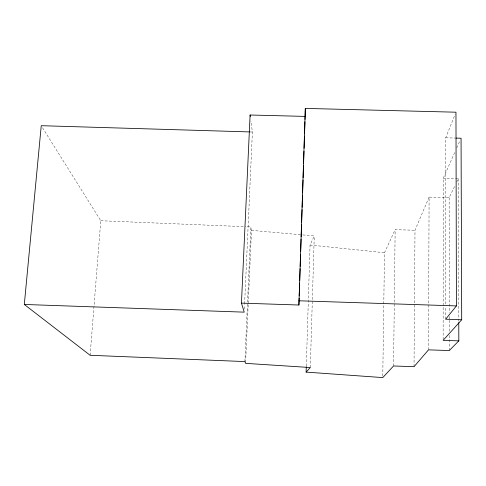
<?xml version="1.0" encoding="UTF-8"?>
<svg xmlns="http://www.w3.org/2000/svg" width="486" height="486" viewBox="0 0 486 486"><rect width="100%" height="100%" fill="white"/><g stroke="black" fill="none" stroke-linecap="round" stroke-linejoin="round"><path stroke-width="0.36" stroke-dasharray="2.43 1.82" d="M443.141 339.599L443.159 306.277M443.159 305.518L443.244 178.289L454.914 152.045M445.68 319.205L445.686 307.061M445.686 304.029L445.692 137.799L455.133 114.277M428.5 349.853L429.095 197.116L449.155 197.662L455.072 185.458M414.029 366.687L414.995 230.249L429.095 197.116M393.563 365.976L395.148 229.665L414.995 230.249M382.78 376.079L384.505 252.714L395.148 229.665M306.302 366.055L310.05 245.023L314.266 235.953L302.164 234.872M310.311 367.531L314.266 235.953M244.889 361.578L250.904 226.932L246.353 226.743M245.618 362.605L251.493 230.364L250.904 226.932M244.373 309.126L244.58 304.582M244.616 303.823L252.392 132.004L250.898 120.917M90.129 355.278L100.766 220.735L42.045 126.98M456.761 147.902L459.835 140.995M456.719 182.062L458.359 178.672L443.244 178.289M445.692 137.799L455.206 138.067M250.12 131.937L252.392 132.004M100.766 220.735L245.594 226.713M251.493 230.364L301.411 234.805M310.05 245.023L384.505 252.714M458.359 178.672L458.766 321.161M449.155 197.662L449.24 312.711M449.246 316.495L449.246 319.521M449.246 320.28L449.252 331.628M449.258 335.413L449.271 350.552"/><path stroke-width="0.73" d="M305.317 108.408L305.135 116.403L250.102 115.006L241.451 303.13L298.902 305.014L305.317 108.408L455.965 112.199L456.421 305.913L445.68 319.205L461.7 319.758L461.062 138.237L455.941 138.091M458.772 322.68L458.827 340.868L449.271 350.552L428.5 349.853L414.029 366.687L393.563 365.976L382.755 377.592L306.113 372.106L306.277 366.815M298.902 305.014L299.127 298.197M299.2 295.925L299.625 283.046M299.704 280.774L300.105 268.655M300.178 266.383L300.579 254.263M300.682 251.232L301.083 239.112M301.156 236.84L301.557 224.72M301.63 222.448L302.055 209.569M302.134 207.297L302.535 195.178M302.608 192.906L303.033 180.033M303.106 177.761L303.507 165.641M303.586 163.369L303.987 151.249M304.084 148.218L304.485 136.098M304.558 133.826L304.959 121.707M305.038 119.434L305.135 116.403M306.113 372.106L310.311 367.531L245.582 363.358L244.889 361.578L90.129 355.278L24.3 304.461L41.243 125.692L249.367 131.913M461.7 319.758L443.141 340.352L458.827 340.868M298.951 300.785L456.421 305.913M24.3 304.461L244.239 312.152L241.451 303.13M250.102 115.006L250.302 116.482"/></g></svg>
